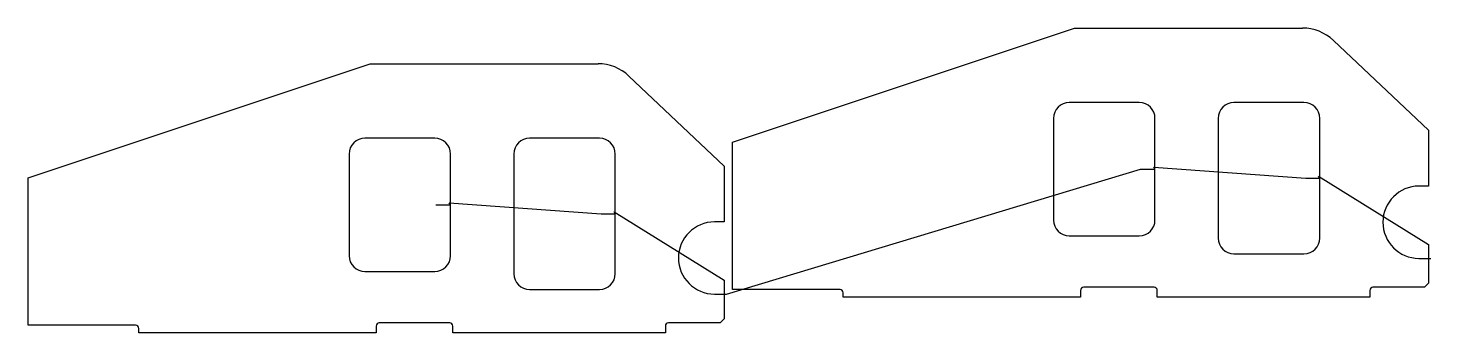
# Model space of a CAD drawing. Header units: metres. Extents: x 19 to 3128, y 1592 to 2267.
import ezdxf

# ---------------------------------------------------------------- set-up
doc = ezdxf.new("R2010")
doc.units = ezdxf.units.M

msp = doc.modelspace()

# ---------------------------------------------------------------- linework, layer by layer
at = {"layer": 'TOOL_0'}
for p, q in [((1580.168, 2015.056), (2338.443, 2267.468)), ((2338.443, 2267.468), (2843.281, 2267.468)), ((2911.906, 2240.204), (3122.968, 2041.072)), ((19.076, 1936.005), (777.351, 2188.417)), ((777.351, 2188.417), (1282.189, 2188.417)), ((1350.814, 2161.153), (1561.876, 1962.021)), ((2481.568, 2102.468), (2326.568, 2102.468)), ((2846.568, 2102.468), (2691.568, 2102.468)), ((2291.568, 2067.468), (2291.568, 1842.468)), ((2516.568, 1954.968), (2516.568, 2067.468)), ((2656.568, 2067.468), (2656.568, 1802.468)), ((2881.568, 1934.968), (2881.568, 2067.468)), ((920.477, 2023.416), (765.477, 2023.416)), ((1285.477, 2023.416), (1130.477, 2023.416)), ((3122.968, 2041.072), (3122.968, 1917.468)), ((1580.168, 1688.468), (1580.168, 2015.056)), ((730.477, 1988.416), (730.477, 1763.416)), ((955.477, 1875.916), (955.477, 1988.416)), ((1095.477, 1988.416), (1095.477, 1723.416)), ((1320.477, 1855.916), (1320.477, 1988.416)), ((1561.876, 1962.021), (1561.876, 1838.417)), ((2516.568, 1954.968), (2513.653, 1959.423)), ((2513.653, 1959.423), (2850.488, 1934.968)), ((19.076, 1609.417), (19.076, 1936.005)), ((1567.012, 1678.417), (2484.098, 1954.968)), ((2484.098, 1954.968), (2516.568, 1954.968)), ((2516.568, 1842.468), (2516.568, 1954.968)), ((2850.488, 1934.968), (2881.568, 1934.968)), ((2881.568, 1934.968), (2878.933, 1939.477)), ((2878.933, 1939.477), (3122.968, 1788.354)), ((2881.568, 1802.468), (2881.568, 1934.968)), ((3122.968, 1917.468), (3101.568, 1917.468)), ((923.007, 1875.916), (955.477, 1875.916)), ((955.477, 1875.916), (952.562, 1880.371)), ((952.562, 1880.371), (1289.398, 1855.916)), ((955.477, 1763.416), (955.477, 1875.916)), ((1289.398, 1855.916), (1320.477, 1855.916)), ((1320.477, 1855.916), (1317.842, 1860.425)), ((1317.842, 1860.425), (1561.876, 1709.302)), ((1320.477, 1723.416), (1320.477, 1855.916)), ((1561.876, 1838.417), (1540.476, 1838.417)), ((2326.568, 1807.468), (2481.568, 1807.468)), ((3122.968, 1788.354), (3122.968, 1757.468)), ((2691.568, 1767.468), (2846.568, 1767.468)), ((3101.568, 1757.468), (3122.968, 1757.468)), ((3122.968, 1757.468), (3122.968, 1702.454)), ((3122.968, 1757.468), (3128.104, 1757.468)), ((765.477, 1728.416), (920.477, 1728.416)), ((1130.477, 1688.416), (1285.477, 1688.416)), ((1561.876, 1709.302), (1561.876, 1678.417)), ((1818.568, 1688.468), (1580.168, 1688.468)), ((1825.568, 1671.468), (1825.568, 1681.468)), ((2351.568, 1686.468), (2351.568, 1671.468)), ((2514.568, 1693.468), (2358.568, 1693.468)), ((2521.568, 1671.468), (2521.568, 1686.468)), ((2992.568, 1686.468), (2992.568, 1671.468)), ((3113.982, 1693.468), (2999.568, 1693.468)), ((3122.968, 1702.454), (3113.982, 1693.468)), ((1540.476, 1678.417), (1561.876, 1678.417)), ((1561.876, 1678.417), (1561.876, 1623.403)), ((1561.876, 1678.417), (1567.012, 1678.417)), ((2351.568, 1671.468), (1825.568, 1671.468)), ((2992.568, 1671.468), (2521.568, 1671.468)), ((1561.876, 1623.403), (1552.89, 1614.417)), ((257.476, 1609.417), (19.076, 1609.417)), ((264.476, 1592.417), (264.476, 1602.417)), ((790.476, 1592.417), (264.476, 1592.417)), ((790.476, 1607.417), (790.476, 1592.417)), ((953.476, 1614.417), (797.476, 1614.417)), ((960.476, 1592.417), (960.476, 1607.417)), ((1431.476, 1592.417), (960.476, 1592.417)), ((1431.476, 1607.417), (1431.476, 1592.417)), ((1552.89, 1614.417), (1438.476, 1614.417))]:
    msp.add_line(p, q, dxfattribs=at)
for centre, radius, start, end in [((2843.281, 2167.468), 100, 46.665782, 90), ((1282.189, 2088.417), 100, 46.665782, 90), ((2326.568, 2067.468), 35, 90, 180), ((2481.568, 2067.468), 35, 0, 90), ((2691.568, 2067.468), 35, 90, 180), ((2846.568, 2067.468), 35, 0, 90), ((765.477, 1988.416), 35, 90, 180), ((920.477, 1988.416), 35, 0, 90), ((1130.477, 1988.416), 35, 90, 180), ((1285.477, 1988.416), 35, 0, 90), ((3101.568, 1837.468), 80, 90, 270), ((1540.476, 1758.417), 80, 90, 270), ((2326.568, 1842.468), 35, 180, 270), ((2481.568, 1842.468), 35, 270, 0), ((2691.568, 1802.468), 35, 180, 270), ((2846.568, 1802.468), 35, 270, 0), ((765.477, 1763.416), 35, 180, 270), ((920.477, 1763.416), 35, 270, 0), ((1130.477, 1723.416), 35, 180, 270), ((1285.477, 1723.416), 35, 270, 0), ((1818.568, 1681.468), 7, 0, 90), ((2358.568, 1686.468), 7, 90, 180), ((2514.568, 1686.468), 7, 0, 90), ((2999.568, 1686.468), 7, 90, 180), ((257.476, 1602.417), 7, 0, 90), ((797.476, 1607.417), 7, 90, 180), ((953.476, 1607.417), 7, 0, 90), ((1438.476, 1607.417), 7, 90, 180)]:
    msp.add_arc(centre, radius, start, end, dxfattribs=at)

doc.saveas('drawing.dxf')
